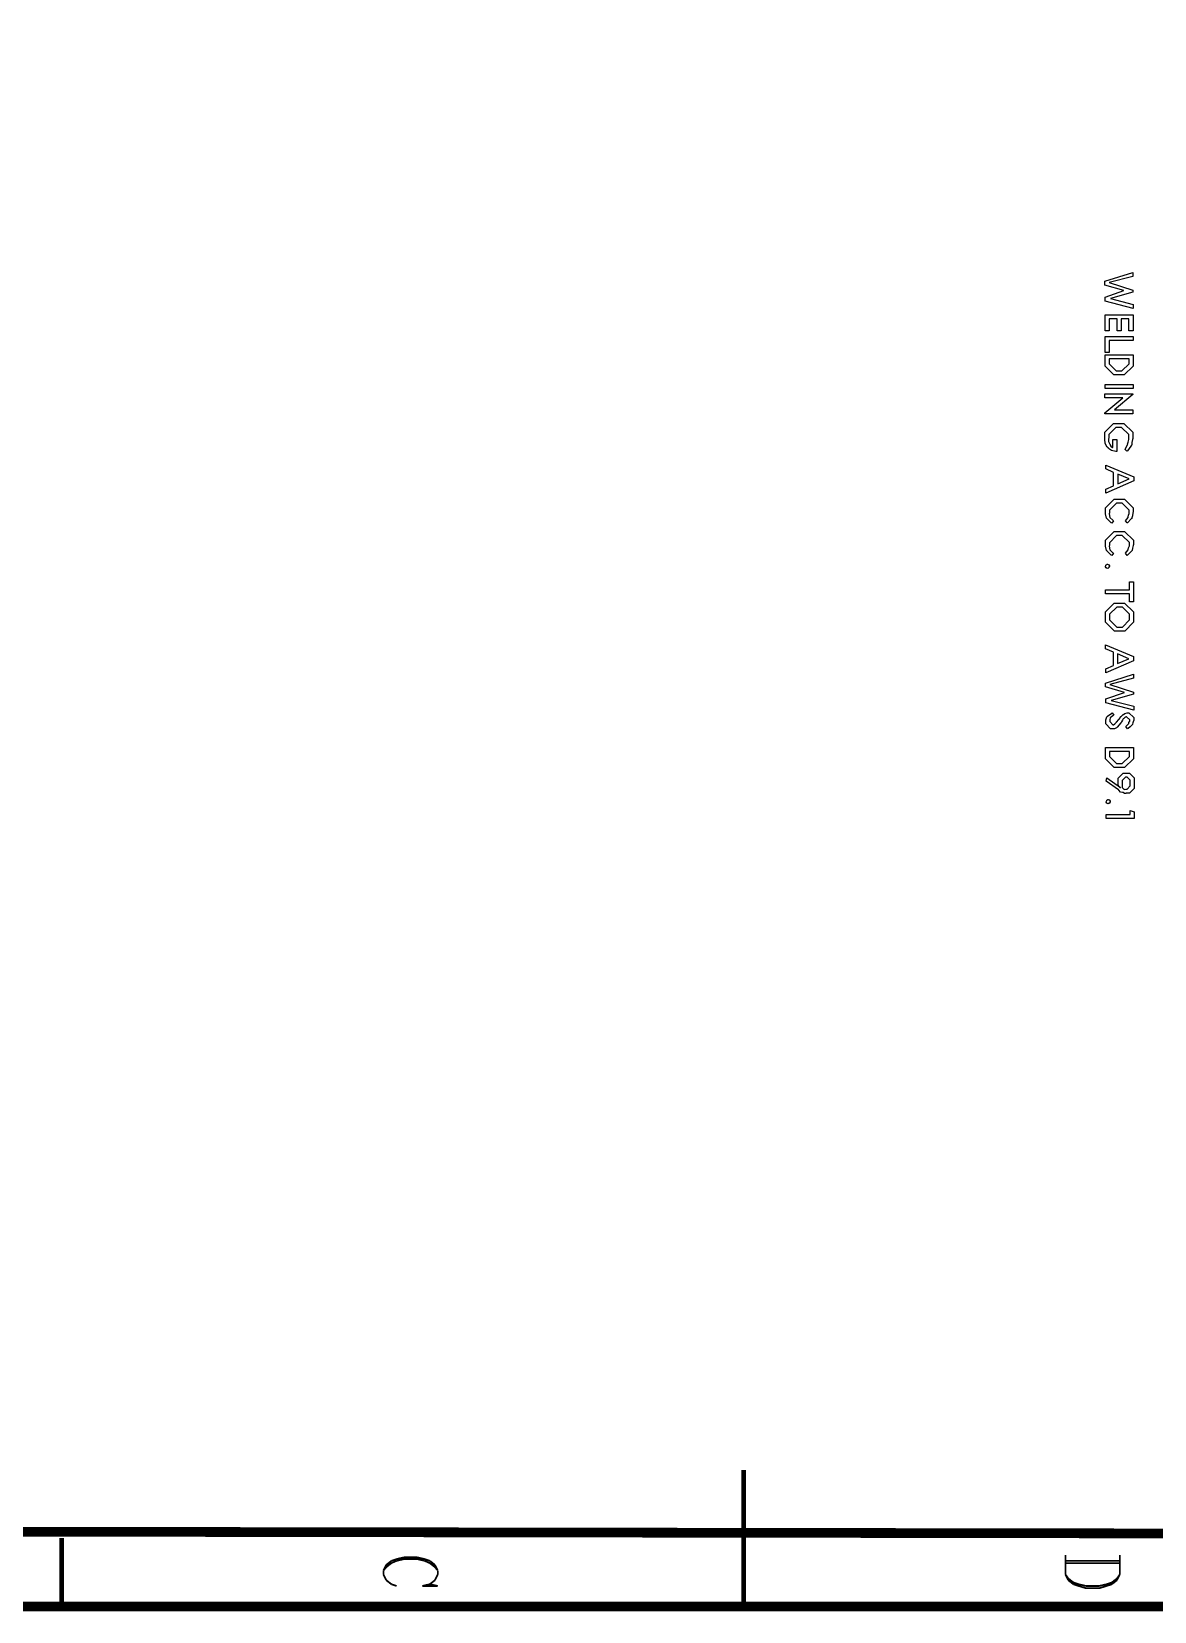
# Model space of a CAD drawing. Extents: x 0.1 to 11.6, y 0.3 to 16.2.
# Drawn here: x 3.786 to 7.059, y 0.296 to 4.901 of the extents above; entities that cross this region are included whole.
import ezdxf

# ---------------------------------------------------------------- set-up
doc = ezdxf.new("R2010")
doc.units = 0
doc.header["$MEASUREMENT"] = 0

msp = doc.modelspace()

# ---------------------------------------------------------------- linework, layer by layer
at = {"color": 0, "const_width": 0.005208}
msp.add_lwpolyline([(0.155003, 16.22), (11.57, 16.22), (11.57, 0.310004), (0.155003, 0.310004), (0.155003, 16.22)], close=True, dxfattribs=at)
at = {"color": 0}
for points in [[(6.99669, 4.19878), (6.99669, 4.18707), (6.92746, 4.16949), (6.99669, 4.14714), (6.99669, 4.14128), (6.93137, 4.12283), (6.9969, 4.10568), (6.9969, 4.09397), (6.91531, 4.11524), (6.91531, 4.12696), (6.97, 4.14606), (6.9151, 4.16189), (6.9151, 4.17339), (6.99669, 4.19878)], [(6.9969, 4.07503), (6.9969, 4.0286), (6.98519, 4.0286), (6.98519, 4.06353), (6.96197, 4.06332), (6.96197, 4.02838), (6.95025, 4.02838), (6.95025, 4.06332), (6.92703, 4.06332), (6.92703, 4.02838), (6.91531, 4.02838), (6.91531, 4.07482), (6.9969, 4.07503)], [(6.99701, 4.01204), (6.99701, 4.00054), (6.92714, 4.00032), (6.92714, 3.96539), (6.91542, 3.96539), (6.91542, 4.01183), (6.99701, 4.01204)], [(6.91547, 3.95817), (6.99707, 3.95839), (6.99707, 3.94407), (6.99707, 3.92583), (6.97146, 3.90001), (6.9554, 3.90001), (6.94129, 3.90001), (6.91547, 3.92562), (6.91547, 3.93625), (6.91547, 3.95817)], [(6.92719, 3.94667), (6.92719, 3.94038), (6.92719, 3.93257), (6.94803, 3.91174), (6.9554, 3.91174), (6.96451, 3.91172), (6.98535, 3.93278), (6.98535, 3.94299), (6.98535, 3.94689), (6.92719, 3.94667)], [(6.99724, 3.87201), (6.99724, 3.86051), (6.91564, 3.86029), (6.91564, 3.87181), (6.99724, 3.87201)], [(6.91456, 3.845), (6.99615, 3.84521), (6.99615, 3.84283), (6.94319, 3.79856), (6.99615, 3.79878), (6.99636, 3.78706), (6.91476, 3.78683), (6.91476, 3.78965), (6.96707, 3.8335), (6.91456, 3.8335), (6.91456, 3.845)], [(6.97933, 3.67746), (6.97304, 3.68354), (6.97374, 3.68375), (6.98118, 3.69656), (6.98172, 3.69786), (6.98122, 3.69829), (6.98247, 3.70421), (6.98454, 3.71164), (6.98454, 3.71283), (6.98454, 3.72629), (6.96371, 3.74713), (6.95589, 3.74713), (6.94721, 3.74713), (6.92638, 3.72607), (6.92638, 3.71544), (6.9254, 3.71365), (6.92583, 3.70557), (6.92931, 3.69868), (6.92985, 3.69743), (6.93024, 3.69558), (6.93332, 3.69032), (6.93722, 3.68896), (6.9381, 3.68875), (6.93788, 3.71218), (6.9496, 3.71218), (6.94982, 3.67725), (6.9465, 3.67692), (6.9344, 3.67936), (6.92578, 3.68593), (6.92421, 3.68767), (6.92182, 3.68935), (6.9159, 3.69982), (6.91467, 3.71272), (6.91465, 3.71565), (6.91465, 3.73301), (6.94026, 3.75863), (6.95546, 3.75863), (6.97043, 3.75863), (6.99625, 3.73324), (6.99625, 3.71457), (6.99528, 3.71175), (6.99382, 3.70281), (6.993, 3.69656), (6.99235, 3.69504), (6.99094, 3.69287), (6.98594, 3.68511), (6.98079, 3.67887), (6.97933, 3.67746)], [(6.99886, 3.59093), (6.91749, 3.55576), (6.91749, 3.56728), (6.94049, 3.57725), (6.94049, 3.61589), (6.91726, 3.62586), (6.91726, 3.63737), (6.99886, 3.60265), (6.99886, 3.59093)], [(6.9854, 3.59679), (6.95221, 3.61089), (6.95221, 3.58225), (6.9854, 3.59679)], [(6.9796, 3.46849), (6.97461, 3.47478), (6.97532, 3.47487), (6.98258, 3.48443), (6.98307, 3.4854), (6.98264, 3.486), (6.98394, 3.491), (6.98611, 3.49658), (6.98611, 3.49843), (6.98611, 3.50581), (6.96528, 3.52664), (6.95703, 3.52664), (6.94879, 3.52664), (6.92796, 3.50558), (6.92796, 3.49778), (6.92697, 3.49522), (6.92947, 3.48481), (6.93772, 3.47635), (6.93967, 3.47478), (6.93468, 3.46826), (6.93283, 3.46903), (6.92182, 3.48042), (6.92101, 3.48172), (6.91982, 3.48292), (6.91624, 3.49539), (6.91624, 3.49951), (6.91624, 3.51253), (6.94185, 3.53814), (6.95747, 3.53814), (6.972, 3.53814), (6.99783, 3.51275), (6.99783, 3.49994), (6.99681, 3.49778), (6.99507, 3.48964), (6.99382, 3.48307), (6.99306, 3.48172), (6.99164, 3.48031), (6.98101, 3.46935), (6.9796, 3.46849)], [(6.97976, 3.37397), (6.97478, 3.38026), (6.97547, 3.38037), (6.98275, 3.38992), (6.98324, 3.3909), (6.98281, 3.3915), (6.9841, 3.39649), (6.98628, 3.40207), (6.98628, 3.40392), (6.98628, 3.41129), (6.96544, 3.43213), (6.95719, 3.43213), (6.94894, 3.43213), (6.92811, 3.41108), (6.92811, 3.40326), (6.92714, 3.40072), (6.92964, 3.39031), (6.93788, 3.38183), (6.93983, 3.38026), (6.93485, 3.37375), (6.933, 3.37451), (6.92199, 3.3859), (6.92117, 3.38721), (6.91997, 3.3884), (6.91639, 3.40088), (6.91639, 3.405), (6.9164, 3.41803), (6.942, 3.44362), (6.95763, 3.44362), (6.97217, 3.44362), (6.99799, 3.41824), (6.99799, 3.40543), (6.99696, 3.40326), (6.99522, 3.39513), (6.99397, 3.38857), (6.99322, 3.38721), (6.99181, 3.38579), (6.98118, 3.37483), (6.97976, 3.37397)], [(6.92828, 3.34212), (6.92768, 3.34142), (6.92632, 3.33881), (6.92654, 3.33826), (6.92654, 3.33822), (6.92578, 3.33768), (6.92333, 3.33615), (6.92264, 3.33649), (6.92242, 3.33649), (6.92171, 3.33621), (6.91857, 3.33794), (6.91829, 3.33821), (6.91829, 3.33821), (6.91656, 3.34114), (6.91656, 3.34212), (6.91656, 3.34212), (6.91797, 3.34597), (6.91829, 3.34625), (6.9184, 3.34651), (6.92139, 3.34799), (6.92242, 3.34799), (6.92242, 3.34799), (6.92621, 3.34657), (6.92654, 3.34625), (6.92638, 3.34619), (6.92828, 3.34315), (6.92828, 3.34212)], [(6.98654, 3.29693), (6.99826, 3.29693), (6.99826, 3.23876), (6.98654, 3.23876), (6.98654, 3.26199), (6.91667, 3.26178), (6.91667, 3.27349), (6.98654, 3.27371), (6.98654, 3.29693)], [(6.99837, 3.19488), (6.99858, 3.17925), (6.97276, 3.15343), (6.95779, 3.15343), (6.9426, 3.15343), (6.91699, 3.17904), (6.91678, 3.19401), (6.91678, 3.20919), (6.94239, 3.23481), (6.95714, 3.23481), (6.97254, 3.23481), (6.99837, 3.20942), (6.99837, 3.19488)], [(6.98665, 3.19444), (6.98665, 3.20247), (6.96582, 3.22331), (6.95714, 3.22331), (6.94933, 3.22331), (6.9285, 3.20225), (6.9285, 3.19422), (6.9285, 3.18599), (6.94954, 3.16493), (6.95779, 3.16493), (6.96604, 3.16493), (6.98665, 3.18619), (6.98665, 3.19444)], [(6.99858, 3.06711), (6.91721, 3.03196), (6.91721, 3.04346), (6.94021, 3.05344), (6.94021, 3.09207), (6.91699, 3.10206), (6.91699, 3.11356), (6.99858, 3.07883), (6.99858, 3.06711)], [(6.98514, 3.07297), (6.95193, 3.08708), (6.95193, 3.05843), (6.98514, 3.07297)], [(6.99875, 3.0274), (6.99875, 3.01568), (6.92953, 2.9981), (6.99875, 2.97575), (6.99875, 2.96989), (6.93343, 2.95144), (6.99897, 2.93431), (6.99897, 2.92258), (6.91737, 2.94385), (6.91737, 2.95557), (6.97206, 2.97467), (6.91715, 2.9905), (6.91715, 3.00201), (6.99875, 3.0274)], [(6.93647, 2.91521), (6.9406, 2.90782), (6.93793, 2.90631), (6.93078, 2.90028), (6.9291, 2.89507), (6.9291, 2.89328), (6.9291, 2.8896), (6.93821, 2.88026), (6.93864, 2.88026), (6.93864, 2.88026), (6.94043, 2.88015), (6.94363, 2.88265), (6.94407, 2.88308), (6.94407, 2.88308), (6.94846, 2.88758), (6.956, 2.89589), (6.95731, 2.89762), (6.95763, 2.89854), (6.96262, 2.90483), (6.96821, 2.91021), (6.96881, 2.91064), (6.96886, 2.91064), (6.97325, 2.91297), (6.97965, 2.91542), (6.98074, 2.91542), (6.98486, 2.91542), (6.99897, 2.90132), (6.99897, 2.89307), (6.99799, 2.8916), (6.99642, 2.88612), (6.99571, 2.88189), (6.99507, 2.88092), (6.99371, 2.87939), (6.98844, 2.87418), (6.98247, 2.86985), (6.98074, 2.86876), (6.97553, 2.87549), (6.97651, 2.87619), (6.98449, 2.88363), (6.98486, 2.88417), (6.98486, 2.88417), (6.98514, 2.8865), (6.98725, 2.89046), (6.98725, 2.89176), (6.98725, 2.89458), (6.97792, 2.90349), (6.97857, 2.90349), (6.97771, 2.90332), (6.97456, 2.90261), (6.97424, 2.9024), (6.97374, 2.90213), (6.97006, 2.89882), (6.96967, 2.89828), (6.96864, 2.89719), (6.96599, 2.89344), (6.96376, 2.88906), (6.96294, 2.88764), (6.96132, 2.88579), (6.95047, 2.87332), (6.94949, 2.87267), (6.94835, 2.87121), (6.94325, 2.868), (6.93946, 2.86854), (6.93821, 2.86854), (6.93147, 2.86854), (6.91737, 2.88265), (6.91737, 2.89111), (6.91737, 2.89442), (6.92096, 2.90338), (6.92171, 2.90435), (6.92204, 2.90511), (6.93474, 2.91439), (6.93647, 2.91521)], [(6.91635, 2.81364), (6.99794, 2.81386), (6.99794, 2.79953), (6.99794, 2.78131), (6.97233, 2.75549), (6.95628, 2.75549), (6.94217, 2.75549), (6.91635, 2.78108), (6.91635, 2.79172), (6.91635, 2.81364)], [(6.92806, 2.80214), (6.92806, 2.79585), (6.92806, 2.78803), (6.94889, 2.76719), (6.95628, 2.76719), (6.96539, 2.76719), (6.98622, 2.78825), (6.98622, 2.79844), (6.98622, 2.80236), (6.92806, 2.80214)], [(6.91883, 2.71582), (6.92036, 2.72601), (6.96072, 2.69715), (6.95975, 2.69689), (6.95546, 2.70019), (6.95378, 2.70524), (6.95378, 2.70692), (6.95378, 2.72493), (6.96789, 2.73904), (6.97678, 2.73904), (6.98633, 2.73926), (7.00043, 2.72515), (7.00043, 2.70975), (7.00043, 2.69499), (6.98633, 2.6811), (6.977, 2.68087), (6.97618, 2.68018), (6.97174, 2.68007), (6.96789, 2.68272), (6.96701, 2.68306), (6.96588, 2.68246), (6.96039, 2.68419), (6.95562, 2.68935), (6.95443, 2.69021), (6.91883, 2.71582)], [(6.9655, 2.70562), (6.96511, 2.70367), (6.96565, 2.69732), (6.96821, 2.69488), (6.96875, 2.69456), (6.96869, 2.6939), (6.97146, 2.69157), (6.97558, 2.69237), (6.977, 2.69237), (6.97939, 2.69237), (6.98872, 2.70193), (6.98872, 2.71018), (6.98872, 2.71843), (6.97939, 2.72732), (6.977, 2.72732), (6.97461, 2.72732), (6.9655, 2.71821), (6.9655, 2.70562)], [(6.93067, 2.65614), (6.93007, 2.65543), (6.92871, 2.65283), (6.92893, 2.65229), (6.92893, 2.65224), (6.92817, 2.65169), (6.92572, 2.65018), (6.92503, 2.6505), (6.92481, 2.6505), (6.9241, 2.65022), (6.92096, 2.65196), (6.92068, 2.65224), (6.92068, 2.65224), (6.91894, 2.65517), (6.91894, 2.65614), (6.91894, 2.65614), (6.92036, 2.66), (6.92068, 2.66026), (6.92079, 2.66054), (6.92378, 2.662), (6.92481, 2.662), (6.92481, 2.662), (6.9286, 2.6606), (6.92893, 2.66026), (6.92876, 2.66021), (6.93067, 2.65717), (6.93067, 2.65614)], [(7.0006, 2.62636), (7.0006, 2.60747), (6.919, 2.60726), (6.919, 2.61897), (6.98888, 2.61919), (6.98888, 2.63069), (7.0006, 2.62636)]]:
    msp.add_lwpolyline(points, close=True, dxfattribs=at)
for points, const_width in [([(5.86165, 0.310004), (5.86165, 0.708333)], 0.013333), ([(11.315, 0.516656), (0.398329, 0.533311)], 0.028333), ([(3.87332, 0.509983), (3.87332, 0.310004)], 0.013333), ([(5.86165, 0.509983), (5.86165, 0.310004)], 0.013333), ([(6.80003, 0.403321), (6.80003, 0.460015)], 0.005208), ([(6.95833, 0.460015), (6.95833, 0.403321)], 0.005208), ([(4.81999, 0.43164), (4.81168, 0.414985)], 0.005208), ([(4.81999, 0.425022), (4.81168, 0.414985)], 0.005208), ([(4.81168, 0.414985), (4.81168, 0.403321)], 0.005208), ([(4.83501, 0.443306), (4.81999, 0.43164)], 0.005208), ([(4.83501, 0.436686), (4.81999, 0.425022)], 0.005208), ([(4.84999, 0.448351), (4.83501, 0.443306)], 0.005208), ([(4.84999, 0.443306), (4.83501, 0.436686)], 0.005208), ([(4.87169, 0.453342), (4.84999, 0.448351)], 0.005208), ([(4.87169, 0.448351), (4.84999, 0.443306)], 0.005208), ([(4.91, 0.453342), (4.87169, 0.453342)], 0.005208), ([(4.91, 0.448351), (4.87169, 0.448351)], 0.005208), ([(4.93164, 0.448351), (4.91, 0.453342)], 0.005208), ([(4.93164, 0.443306), (4.91, 0.448351)], 0.005208), ([(4.94667, 0.443306), (4.93164, 0.448351)], 0.005208), ([(4.94667, 0.436686), (4.93164, 0.443306)], 0.005208), ([(4.96164, 0.43164), (4.94667, 0.443306)], 0.005208), ([(4.96164, 0.425022), (4.94667, 0.436686)], 0.005208), ([(4.97, 0.414985), (4.96164, 0.43164)], 0.005208), ([(4.97, 0.414985), (4.96164, 0.425022)], 0.005208), ([(4.97, 0.403321), (4.97, 0.414985)], 0.005208), ([(6.95833, 0.443306), (6.80003, 0.443306)], 0.005208), ([(6.95833, 0.436686), (6.80003, 0.436686)], 0.005208), ([(4.81168, 0.403321), (4.81999, 0.386664)], 0.005208), ([(4.81999, 0.386664), (4.83501, 0.375)], 0.005208), ([(4.83501, 0.375), (4.84999, 0.370008)], 0.005208), ([(4.94667, 0.375), (4.92503, 0.370008)], 0.005208), ([(4.92503, 0.370008), (4.97, 0.370008)], 0.005208), ([(4.94667, 0.375), (4.96164, 0.386664)], 0.005208), ([(4.97, 0.370008), (4.94667, 0.375)], 0.005208), ([(4.96164, 0.386664), (4.97, 0.403321)], 0.005208), ([(6.80832, 0.386664), (6.80003, 0.403321)], 0.005208), ([(6.80832, 0.391656), (6.80003, 0.403321)], 0.005208), ([(6.82335, 0.379992), (6.80832, 0.391656)], 0.005208), ([(6.82335, 0.375), (6.80832, 0.386664)], 0.005208), ([(6.83832, 0.375), (6.82335, 0.379992)], 0.005208), ([(6.83832, 0.370008), (6.82335, 0.375)], 0.005208), ([(6.86003, 0.370008), (6.83832, 0.375)], 0.005208), ([(6.86003, 0.363336), (6.83832, 0.370008)], 0.005208), ([(6.89833, 0.370008), (6.86003, 0.370008)], 0.005208), ([(6.91997, 0.375), (6.89833, 0.370008)], 0.005208), ([(6.91997, 0.370008), (6.89833, 0.363336)], 0.005208), ([(6.935, 0.379992), (6.91997, 0.375)], 0.005208), ([(6.935, 0.375), (6.91997, 0.370008)], 0.005208), ([(6.94997, 0.391656), (6.935, 0.379992)], 0.005208), ([(6.94997, 0.386664), (6.935, 0.375)], 0.005208), ([(6.95833, 0.403321), (6.94997, 0.386664)], 0.005208), ([(6.95833, 0.403321), (6.94997, 0.391656)], 0.005208), ([(11.57, 0.310004), (0.155003, 0.310004)], 0.028333), ([(6.89833, 0.363336), (6.86003, 0.363336)], 0.005208)]:
    msp.add_lwpolyline(points, dxfattribs=dict(at, const_width=const_width))

doc.saveas('drawing.dxf')
